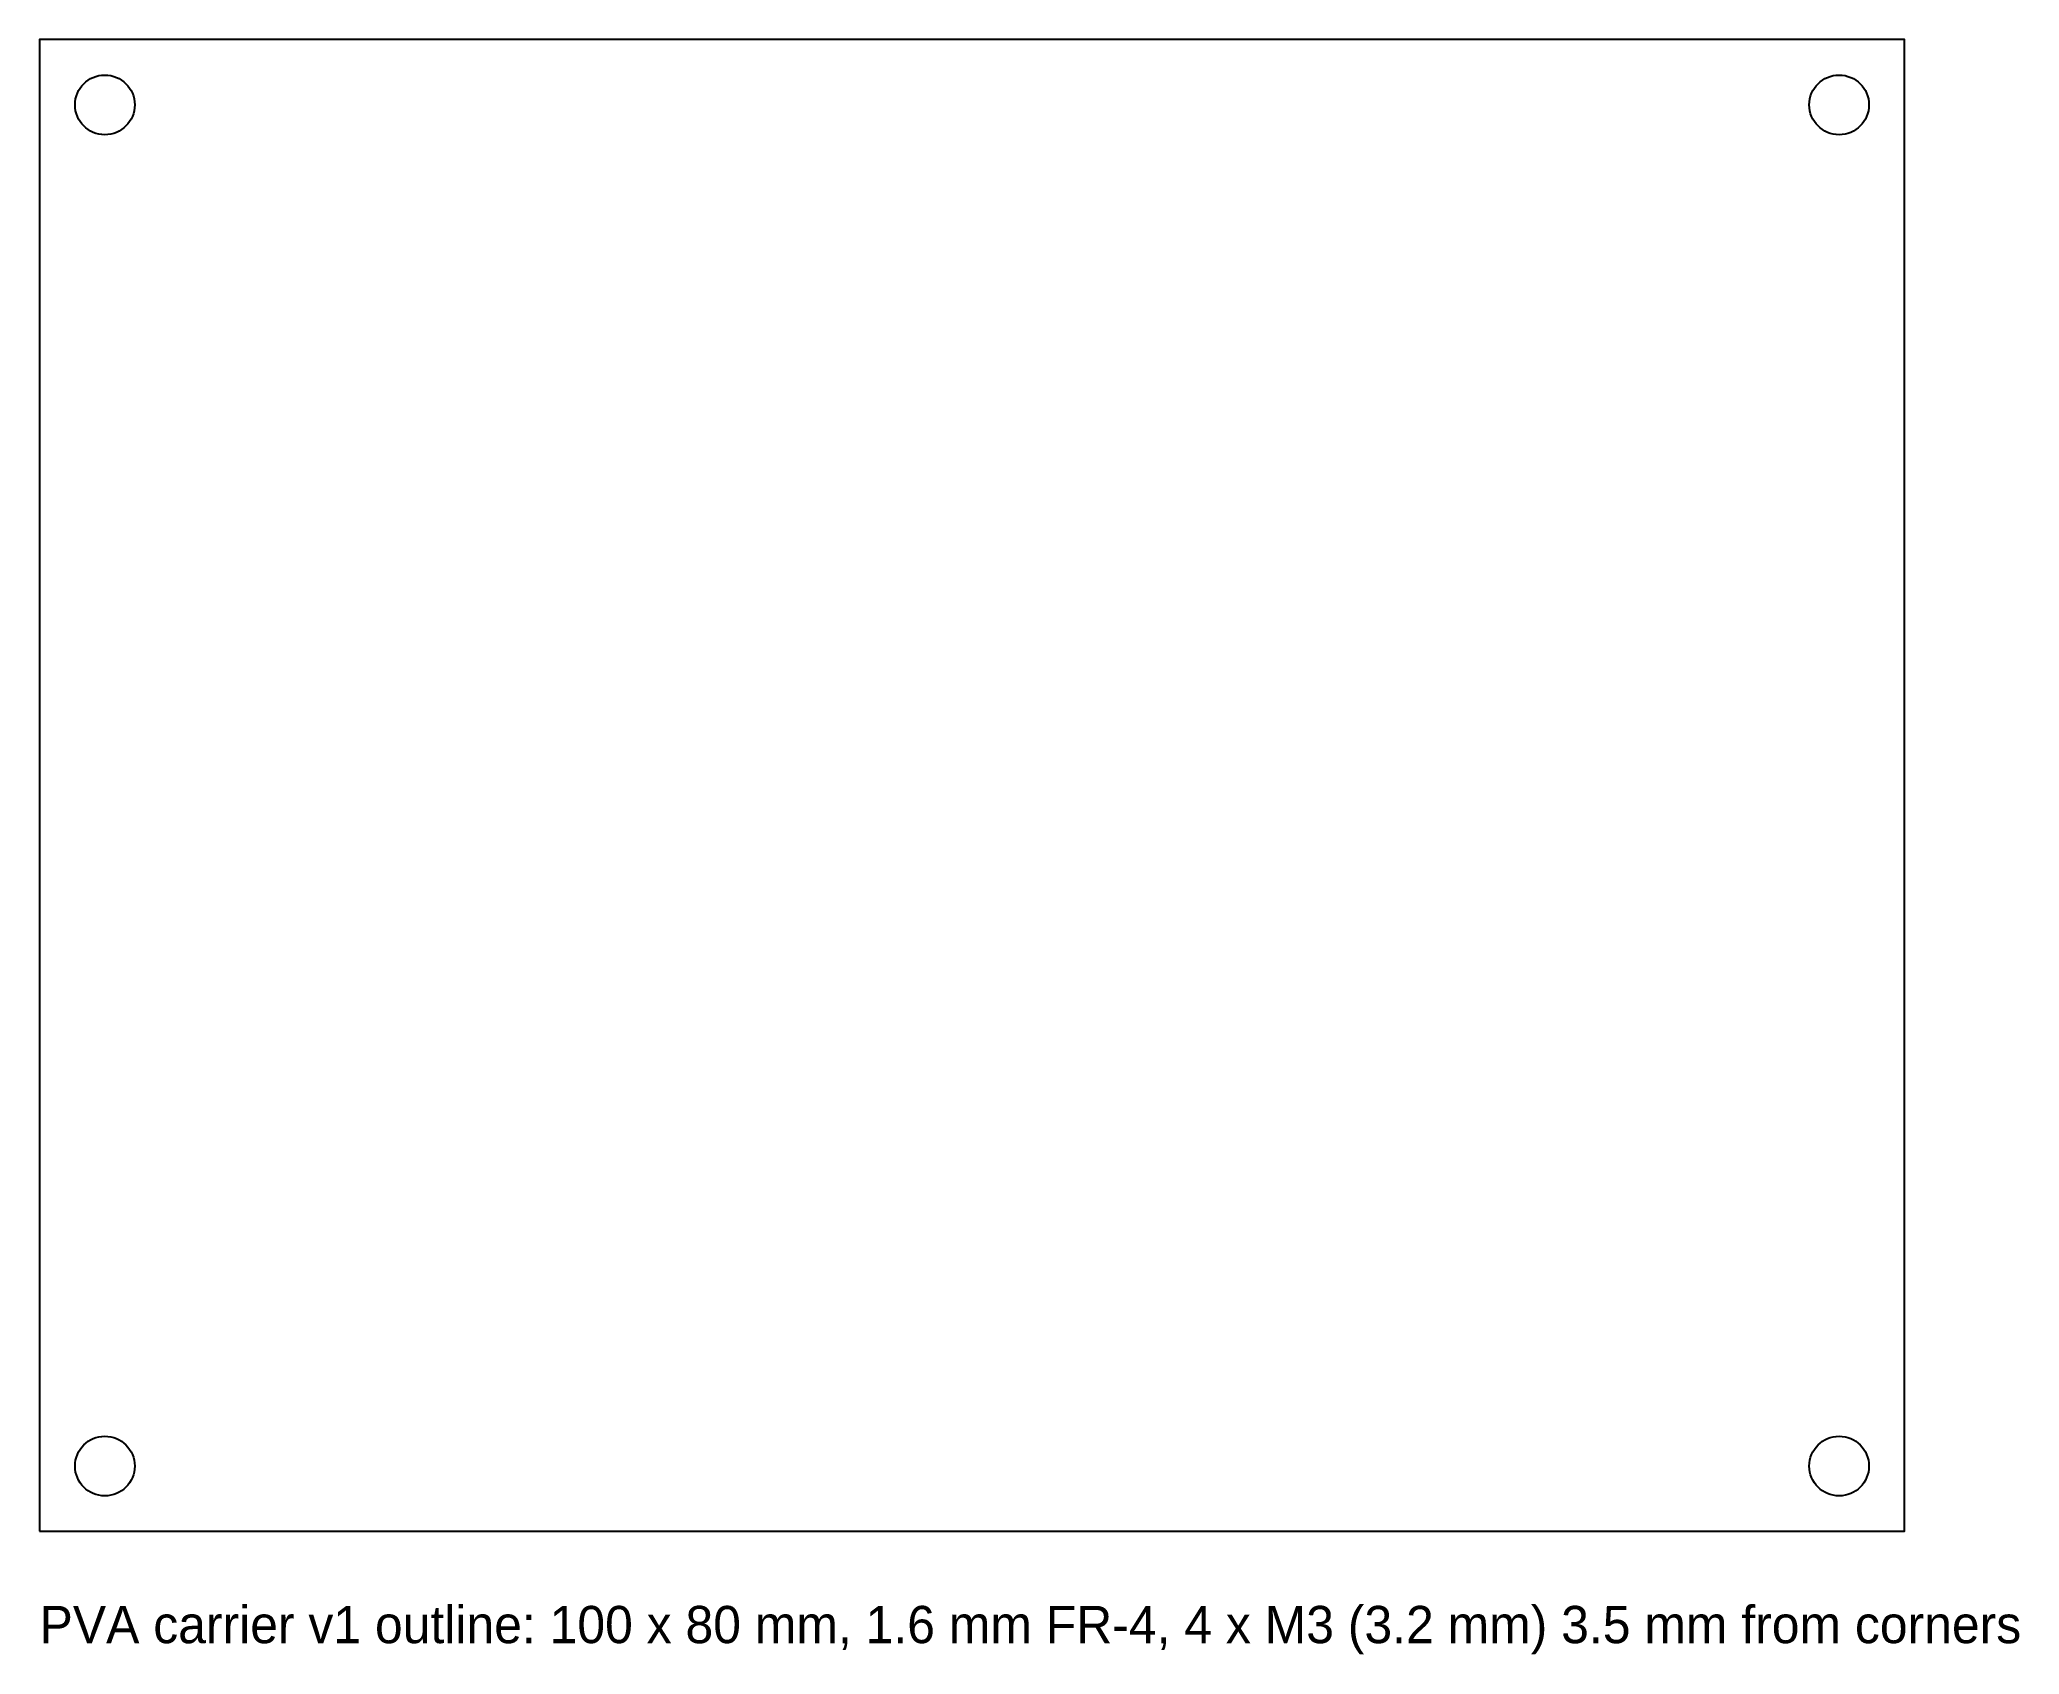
# Model space of a CAD drawing. Header units: millimetres. Extents: x 0 to 106, y -7 to 80.
import ezdxf

# ---------------------------------------------------------------- set-up
doc = ezdxf.new("R2010")
doc.units = ezdxf.units.MM
for name, color, linetype in [('HOLES', 1, 'Continuous'), ('NOTES', 3, 'Continuous'), ('OUTLINE', 7, 'Continuous')]:
    doc.layers.add(name, color=color, linetype=linetype)

msp = doc.modelspace()

# ---------------------------------------------------------------- linework, layer by layer
at = {"layer": 'HOLES'}
for centre in [(3.5, 76.5), (96.5, 76.5), (3.5, 3.5), (96.5, 3.5)]:
    msp.add_circle(centre, 1.6, dxfattribs=at)
at = {"layer": 'OUTLINE'}
msp.add_lwpolyline([(0, 0), (100, 0), (100, 80), (0, 80)], close=True, dxfattribs=at)

# ---------------------------------------------------------------- texts
at = {"layer": 'NOTES'}
msp.add_text('PVA carrier v1 outline: 100 x 80 mm, 1.6 mm FR-4, 4 x M3 (3.2 mm) 3.5 mm from corners', height=2, dxfattribs=at).set_placement((0, -6))

doc.saveas('drawing.dxf')
